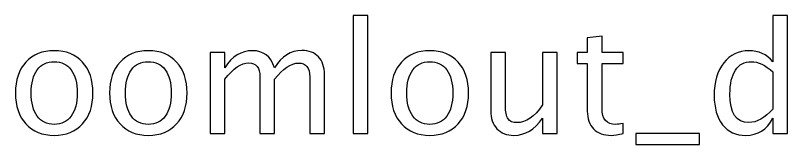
# Model space of a CAD drawing. Header units: centimetres. Extents: x -79 to 72, y -74 to 74.
# Drawn here: x -61.92 to -35.25, y 69.79 to 74.25 of the extents above; entities that cross this region are included whole.
import ezdxf

# ---------------------------------------------------------------- set-up
doc = ezdxf.new("R2010")
doc.units = ezdxf.units.CM
doc.header["$MEASUREMENT"] = 0
doc.layers.add('Layer 1', color=7, linetype='Continuous')

msp = doc.modelspace()

# ---------------------------------------------------------------- linework, layer by layer
at = {"layer": 'Layer 1'}
for points, knots in [([(-50.25666, 70.17044), (-50.25666, 70.17044), (-50.25666, 74.25032), (-50.25666, 74.25032), (-50.25666, 74.25032), (-50.25666, 74.25032), (-49.74866, 74.25032), (-49.74866, 74.25032), (-49.74866, 74.25032), (-49.74866, 74.25032), (-49.74866, 70.17044), (-49.74866, 70.17044), (-49.74866, 70.17044), (-49.74866, 70.17044), (-50.25666, 70.17044), (-50.25666, 70.17044)], [0, 0, 0, 0, 0.2, 0.2, 0.2, 0.2, 0.4, 0.4, 0.4, 0.4, 0.6, 0.6, 0.6, 0.6, 1, 1, 1, 1]), ([(-35.76279, 70.17044), (-35.76279, 70.17044), (-35.76279, 70.69696), (-35.76279, 70.69696), (-35.76279, 70.69696), (-35.97005, 70.30361), (-36.28226, 70.10694), (-36.69942, 70.10694), (-36.69942, 70.10694), (-37.03808, 70.10694), (-37.30443, 70.22953), (-37.49846, 70.47559), (-37.49846, 70.47559), (-37.69249, 70.72166), (-37.7895, 71.05768), (-37.7895, 71.48366), (-37.7895, 71.48366), (-37.7895, 71.94932), (-37.67926, 72.32415), (-37.45965, 72.60814), (-37.45965, 72.60814), (-37.23917, 72.89124), (-36.94989, 73.03323), (-36.59094, 73.03323), (-36.59094, 73.03323), (-36.25844, 73.03323), (-35.98151, 72.90623), (-35.76279, 72.65135), (-35.76279, 72.65135), (-35.76279, 72.65135), (-35.76279, 74.25032), (-35.76279, 74.25032), (-35.76279, 74.25032), (-35.76279, 74.25032), (-35.25479, 74.25032), (-35.25479, 74.25032), (-35.25479, 74.25032), (-35.25479, 74.25032), (-35.25479, 70.17044), (-35.25479, 70.17044), (-35.25479, 70.17044), (-35.25479, 70.17044), (-35.76279, 70.17044), (-35.76279, 70.17044)], [0, 0, 0, 0, 0.08333333, 0.08333333, 0.08333333, 0.08333333, 0.16666667, 0.16666667, 0.16666667, 0.16666667, 0.25, 0.25, 0.25, 0.25, 0.33333333, 0.33333333, 0.33333333, 0.33333333, 0.41666667, 0.41666667, 0.41666667, 0.41666667, 0.5, 0.5, 0.5, 0.5, 0.58333333, 0.58333333, 0.58333333, 0.58333333, 0.66666667, 0.66666667, 0.66666667, 0.66666667, 0.75, 0.75, 0.75, 0.75, 0.83333333, 0.83333333, 0.83333333, 0.83333333, 1, 1, 1, 1]), ([(-40.93803, 70.17132), (-41.09502, 70.12811), (-41.23172, 70.10694), (-41.34726, 70.10694), (-41.34726, 70.10694), (-41.60655, 70.10694), (-41.80851, 70.18102), (-41.95315, 70.32919), (-41.95315, 70.32919), (-42.09867, 70.47736), (-42.17099, 70.68285), (-42.17099, 70.94655), (-42.17099, 70.94655), (-42.17099, 70.94655), (-42.17099, 72.59402), (-42.17099, 72.59402), (-42.17099, 72.59402), (-42.17099, 72.59402), (-42.52201, 72.59402), (-42.52201, 72.59402), (-42.52201, 72.59402), (-42.52201, 72.59402), (-42.52201, 72.97503), (-42.52201, 72.97503), (-42.52201, 72.97503), (-42.52201, 72.97503), (-42.17099, 72.97503), (-42.17099, 72.97503), (-42.17099, 72.97503), (-42.17099, 72.97503), (-42.17099, 73.48214), (-42.17099, 73.48214), (-42.17099, 73.48214), (-42.17099, 73.48214), (-41.66299, 73.53065), (-41.66299, 73.53065), (-41.66299, 73.53065), (-41.66299, 73.53065), (-41.66299, 72.97503), (-41.66299, 72.97503), (-41.66299, 72.97503), (-41.66299, 72.97503), (-40.92745, 72.97503), (-40.92745, 72.97503), (-40.92745, 72.97503), (-40.92745, 72.97503), (-40.92745, 72.59402), (-40.92745, 72.59402), (-40.92745, 72.59402), (-40.92745, 72.59402), (-41.66299, 72.59402), (-41.66299, 72.59402), (-41.66299, 72.59402), (-41.66299, 72.59402), (-41.66299, 71.03827), (-41.66299, 71.03827), (-41.66299, 71.03827), (-41.66299, 70.67138), (-41.50336, 70.48794), (-41.18498, 70.48794), (-41.18498, 70.48794), (-41.11707, 70.48794), (-41.03505, 70.49941), (-40.93803, 70.52145), (-40.93803, 70.52145), (-40.93803, 70.52145), (-40.93803, 70.17132), (-40.93803, 70.17132)], [0, 0, 0, 0, 0.05555556, 0.05555556, 0.05555556, 0.05555556, 0.11111111, 0.11111111, 0.11111111, 0.11111111, 0.16666667, 0.16666667, 0.16666667, 0.16666667, 0.22222222, 0.22222222, 0.22222222, 0.22222222, 0.27777778, 0.27777778, 0.27777778, 0.27777778, 0.33333333, 0.33333333, 0.33333333, 0.33333333, 0.38888889, 0.38888889, 0.38888889, 0.38888889, 0.44444444, 0.44444444, 0.44444444, 0.44444444, 0.5, 0.5, 0.5, 0.5, 0.55555556, 0.55555556, 0.55555556, 0.55555556, 0.61111111, 0.61111111, 0.61111111, 0.61111111, 0.66666667, 0.66666667, 0.66666667, 0.66666667, 0.72222222, 0.72222222, 0.72222222, 0.72222222, 0.77777778, 0.77777778, 0.77777778, 0.77777778, 0.83333333, 0.83333333, 0.83333333, 0.83333333, 0.88888889, 0.88888889, 0.88888889, 0.88888889, 1, 1, 1, 1]), ([(-60.58248, 70.10694), (-60.99435, 70.10694), (-61.32067, 70.23835), (-61.56055, 70.50117), (-61.56055, 70.50117), (-61.80133, 70.76399), (-61.92127, 71.12118), (-61.92127, 71.57185), (-61.92127, 71.57185), (-61.92127, 72.02164), (-61.80133, 72.37795), (-61.56055, 72.63989), (-61.56055, 72.63989), (-61.32067, 72.90182), (-60.99435, 73.03323), (-60.58248, 73.03323), (-60.58248, 73.03323), (-60.17061, 73.03323), (-59.84429, 72.90182), (-59.6044, 72.63989), (-59.6044, 72.63989), (-59.36363, 72.37795), (-59.24368, 72.02164), (-59.24368, 71.57185), (-59.24368, 71.57185), (-59.24368, 71.12118), (-59.36363, 70.76399), (-59.6044, 70.50117), (-59.6044, 70.50117), (-59.84429, 70.23835), (-60.17061, 70.10694), (-60.58248, 70.10694)], [0, 0, 0, 0, 0.11111111, 0.11111111, 0.11111111, 0.11111111, 0.22222222, 0.22222222, 0.22222222, 0.22222222, 0.33333333, 0.33333333, 0.33333333, 0.33333333, 0.44444444, 0.44444444, 0.44444444, 0.44444444, 0.55555556, 0.55555556, 0.55555556, 0.55555556, 0.66666667, 0.66666667, 0.66666667, 0.66666667, 0.77777778, 0.77777778, 0.77777778, 0.77777778, 1, 1, 1, 1]), ([(-57.33163, 70.10694), (-57.7435, 70.10694), (-58.06982, 70.23835), (-58.3097, 70.50117), (-58.3097, 70.50117), (-58.55048, 70.76399), (-58.67042, 71.12118), (-58.67042, 71.57185), (-58.67042, 71.57185), (-58.67042, 72.02164), (-58.55048, 72.37795), (-58.3097, 72.63989), (-58.3097, 72.63989), (-58.06982, 72.90182), (-57.7435, 73.03323), (-57.33163, 73.03323), (-57.33163, 73.03323), (-56.91976, 73.03323), (-56.59344, 72.90182), (-56.35355, 72.63989), (-56.35355, 72.63989), (-56.11278, 72.37795), (-55.99283, 72.02164), (-55.99283, 71.57185), (-55.99283, 71.57185), (-55.99283, 71.12118), (-56.11278, 70.76399), (-56.35355, 70.50117), (-56.35355, 70.50117), (-56.59344, 70.23835), (-56.91976, 70.10694), (-57.33163, 70.10694)], [0, 0, 0, 0, 0.11111111, 0.11111111, 0.11111111, 0.11111111, 0.22222222, 0.22222222, 0.22222222, 0.22222222, 0.33333333, 0.33333333, 0.33333333, 0.33333333, 0.44444444, 0.44444444, 0.44444444, 0.44444444, 0.55555556, 0.55555556, 0.55555556, 0.55555556, 0.66666667, 0.66666667, 0.66666667, 0.66666667, 0.77777778, 0.77777778, 0.77777778, 0.77777778, 1, 1, 1, 1]), ([(-55.19732, 70.17044), (-55.19732, 70.17044), (-55.19732, 72.97503), (-55.19732, 72.97503), (-55.19732, 72.97503), (-55.19732, 72.97503), (-54.68932, 72.97503), (-54.68932, 72.97503), (-54.68932, 72.97503), (-54.68932, 72.97503), (-54.68932, 72.44498), (-54.68932, 72.44498), (-54.68932, 72.44498), (-54.44149, 72.83744), (-54.12399, 73.03323), (-53.73505, 73.03323), (-53.73505, 73.03323), (-53.36023, 73.03323), (-53.10535, 72.83744), (-52.96953, 72.44498), (-52.96953, 72.44498), (-52.72876, 72.84097), (-52.41478, 73.03853), (-52.02937, 73.03853), (-52.02937, 73.03853), (-51.78331, 73.03853), (-51.59193, 72.96621), (-51.45523, 72.82068), (-51.45523, 72.82068), (-51.31853, 72.67516), (-51.24973, 72.47143), (-51.24973, 72.2095), (-51.24973, 72.2095), (-51.24973, 72.2095), (-51.24973, 70.17044), (-51.24973, 70.17044), (-51.24973, 70.17044), (-51.24973, 70.17044), (-51.75773, 70.17044), (-51.75773, 70.17044), (-51.75773, 70.17044), (-51.75773, 70.17044), (-51.75773, 72.12571), (-51.75773, 72.12571), (-51.75773, 72.12571), (-51.75773, 72.44498), (-51.88473, 72.60461), (-52.13873, 72.60461), (-52.13873, 72.60461), (-52.40244, 72.60461), (-52.67937, 72.41852), (-52.96953, 72.04546), (-52.96953, 72.04546), (-52.96953, 72.04546), (-52.96953, 70.17044), (-52.96953, 70.17044), (-52.96953, 70.17044), (-52.96953, 70.17044), (-53.47753, 70.17044), (-53.47753, 70.17044), (-53.47753, 70.17044), (-53.47753, 70.17044), (-53.47753, 72.12748), (-53.47753, 72.12748), (-53.47753, 72.12748), (-53.47753, 72.44939), (-53.60629, 72.6099), (-53.8647, 72.6099), (-53.8647, 72.6099), (-54.12135, 72.6099), (-54.39651, 72.42293), (-54.68932, 72.0481), (-54.68932, 72.0481), (-54.68932, 72.0481), (-54.68932, 70.17044), (-54.68932, 70.17044), (-54.68932, 70.17044), (-54.68932, 70.17044), (-55.19732, 70.17044), (-55.19732, 70.17044)], [0, 0, 0, 0, 0.04761905, 0.04761905, 0.04761905, 0.04761905, 0.0952381, 0.0952381, 0.0952381, 0.0952381, 0.14285714, 0.14285714, 0.14285714, 0.14285714, 0.19047619, 0.19047619, 0.19047619, 0.19047619, 0.23809524, 0.23809524, 0.23809524, 0.23809524, 0.28571429, 0.28571429, 0.28571429, 0.28571429, 0.33333333, 0.33333333, 0.33333333, 0.33333333, 0.38095238, 0.38095238, 0.38095238, 0.38095238, 0.42857143, 0.42857143, 0.42857143, 0.42857143, 0.47619048, 0.47619048, 0.47619048, 0.47619048, 0.52380952, 0.52380952, 0.52380952, 0.52380952, 0.57142857, 0.57142857, 0.57142857, 0.57142857, 0.61904762, 0.61904762, 0.61904762, 0.61904762, 0.66666667, 0.66666667, 0.66666667, 0.66666667, 0.71428571, 0.71428571, 0.71428571, 0.71428571, 0.76190476, 0.76190476, 0.76190476, 0.76190476, 0.80952381, 0.80952381, 0.80952381, 0.80952381, 0.85714286, 0.85714286, 0.85714286, 0.85714286, 0.9047619, 0.9047619, 0.9047619, 0.9047619, 1, 1, 1, 1]), ([(-47.61083, 70.10694), (-48.0227, 70.10694), (-48.34902, 70.23835), (-48.5889, 70.50117), (-48.5889, 70.50117), (-48.82968, 70.76399), (-48.94962, 71.12118), (-48.94962, 71.57185), (-48.94962, 71.57185), (-48.94962, 72.02164), (-48.82968, 72.37795), (-48.5889, 72.63989), (-48.5889, 72.63989), (-48.34902, 72.90182), (-48.0227, 73.03323), (-47.61083, 73.03323), (-47.61083, 73.03323), (-47.19896, 73.03323), (-46.87264, 72.90182), (-46.63275, 72.63989), (-46.63275, 72.63989), (-46.39198, 72.37795), (-46.27203, 72.02164), (-46.27203, 71.57185), (-46.27203, 71.57185), (-46.27203, 71.12118), (-46.39198, 70.76399), (-46.63275, 70.50117), (-46.63275, 70.50117), (-46.87264, 70.23835), (-47.19896, 70.10694), (-47.61083, 70.10694)], [0, 0, 0, 0, 0.11111111, 0.11111111, 0.11111111, 0.11111111, 0.22222222, 0.22222222, 0.22222222, 0.22222222, 0.33333333, 0.33333333, 0.33333333, 0.33333333, 0.44444444, 0.44444444, 0.44444444, 0.44444444, 0.55555556, 0.55555556, 0.55555556, 0.55555556, 0.66666667, 0.66666667, 0.66666667, 0.66666667, 0.77777778, 0.77777778, 0.77777778, 0.77777778, 1, 1, 1, 1]), ([(-43.71969, 70.17044), (-43.71969, 70.17044), (-43.71969, 70.69784), (-43.71969, 70.69784), (-43.71969, 70.69784), (-43.99044, 70.30361), (-44.31941, 70.10694), (-44.7057, 70.10694), (-44.7057, 70.10694), (-44.95088, 70.10694), (-45.14579, 70.18367), (-45.29043, 70.33801), (-45.29043, 70.33801), (-45.43595, 70.49235), (-45.50827, 70.69961), (-45.50827, 70.96154), (-45.50827, 70.96154), (-45.50827, 70.96154), (-45.50827, 72.97503), (-45.50827, 72.97503), (-45.50827, 72.97503), (-45.50827, 72.97503), (-45.00027, 72.97503), (-45.00027, 72.97503), (-45.00027, 72.97503), (-45.00027, 72.97503), (-45.00027, 71.12735), (-45.00027, 71.12735), (-45.00027, 71.12735), (-45.00027, 70.91657), (-44.9694, 70.76752), (-44.90855, 70.67932), (-44.90855, 70.67932), (-44.84681, 70.59025), (-44.74451, 70.54615), (-44.60075, 70.54615), (-44.60075, 70.54615), (-44.2903, 70.54615), (-43.99573, 70.74988), (-43.71969, 71.15822), (-43.71969, 71.15822), (-43.71969, 71.15822), (-43.71969, 72.97503), (-43.71969, 72.97503), (-43.71969, 72.97503), (-43.71969, 72.97503), (-43.21168, 72.97503), (-43.21168, 72.97503), (-43.21168, 72.97503), (-43.21168, 72.97503), (-43.21168, 70.17044), (-43.21168, 70.17044), (-43.21168, 70.17044), (-43.21168, 70.17044), (-43.71969, 70.17044), (-43.71969, 70.17044)], [0, 0, 0, 0, 0.06666667, 0.06666667, 0.06666667, 0.06666667, 0.13333333, 0.13333333, 0.13333333, 0.13333333, 0.2, 0.2, 0.2, 0.2, 0.26666667, 0.26666667, 0.26666667, 0.26666667, 0.33333333, 0.33333333, 0.33333333, 0.33333333, 0.4, 0.4, 0.4, 0.4, 0.46666667, 0.46666667, 0.46666667, 0.46666667, 0.53333333, 0.53333333, 0.53333333, 0.53333333, 0.6, 0.6, 0.6, 0.6, 0.66666667, 0.66666667, 0.66666667, 0.66666667, 0.73333333, 0.73333333, 0.73333333, 0.73333333, 0.8, 0.8, 0.8, 0.8, 0.86666667, 0.86666667, 0.86666667, 0.86666667, 1, 1, 1, 1]), ([(-60.58336, 70.48794), (-60.332, 70.48794), (-60.13621, 70.58231), (-59.99687, 70.77193), (-59.99687, 70.77193), (-59.8584, 70.96066), (-59.78873, 71.22789), (-59.78873, 71.57185), (-59.78873, 71.57185), (-59.78873, 71.91493), (-59.8584, 72.18127), (-59.99687, 72.37001), (-59.99687, 72.37001), (-60.13621, 72.55787), (-60.332, 72.65223), (-60.58336, 72.65223), (-60.58336, 72.65223), (-60.8356, 72.65223), (-61.03139, 72.55787), (-61.16897, 72.37001), (-61.16897, 72.37001), (-61.30744, 72.18127), (-61.37623, 71.91493), (-61.37623, 71.57185), (-61.37623, 71.57185), (-61.37623, 71.22789), (-61.30744, 70.96066), (-61.16897, 70.77193), (-61.16897, 70.77193), (-61.03139, 70.58231), (-60.8356, 70.48794), (-60.58336, 70.48794)], [0, 0, 0, 0, 0.11111111, 0.11111111, 0.11111111, 0.11111111, 0.22222222, 0.22222222, 0.22222222, 0.22222222, 0.33333333, 0.33333333, 0.33333333, 0.33333333, 0.44444444, 0.44444444, 0.44444444, 0.44444444, 0.55555556, 0.55555556, 0.55555556, 0.55555556, 0.66666667, 0.66666667, 0.66666667, 0.66666667, 0.77777778, 0.77777778, 0.77777778, 0.77777778, 1, 1, 1, 1]), ([(-57.33251, 70.48794), (-57.08115, 70.48794), (-56.88536, 70.58231), (-56.74602, 70.77193), (-56.74602, 70.77193), (-56.60755, 70.96066), (-56.53788, 71.22789), (-56.53788, 71.57185), (-56.53788, 71.57185), (-56.53788, 71.91493), (-56.60755, 72.18127), (-56.74602, 72.37001), (-56.74602, 72.37001), (-56.88536, 72.55787), (-57.08115, 72.65223), (-57.33251, 72.65223), (-57.33251, 72.65223), (-57.58475, 72.65223), (-57.78054, 72.55787), (-57.91812, 72.37001), (-57.91812, 72.37001), (-58.05659, 72.18127), (-58.12538, 71.91493), (-58.12538, 71.57185), (-58.12538, 71.57185), (-58.12538, 71.22789), (-58.05659, 70.96066), (-57.91812, 70.77193), (-57.91812, 70.77193), (-57.78054, 70.58231), (-57.58475, 70.48794), (-57.33251, 70.48794)], [0, 0, 0, 0, 0.11111111, 0.11111111, 0.11111111, 0.11111111, 0.22222222, 0.22222222, 0.22222222, 0.22222222, 0.33333333, 0.33333333, 0.33333333, 0.33333333, 0.44444444, 0.44444444, 0.44444444, 0.44444444, 0.55555556, 0.55555556, 0.55555556, 0.55555556, 0.66666667, 0.66666667, 0.66666667, 0.66666667, 0.77777778, 0.77777778, 0.77777778, 0.77777778, 1, 1, 1, 1]), ([(-47.61171, 70.48794), (-47.36035, 70.48794), (-47.16456, 70.58231), (-47.02522, 70.77193), (-47.02522, 70.77193), (-46.88675, 70.96066), (-46.81708, 71.22789), (-46.81708, 71.57185), (-46.81708, 71.57185), (-46.81708, 71.91493), (-46.88675, 72.18127), (-47.02522, 72.37001), (-47.02522, 72.37001), (-47.16456, 72.55787), (-47.36035, 72.65223), (-47.61171, 72.65223), (-47.61171, 72.65223), (-47.86395, 72.65223), (-48.05974, 72.55787), (-48.19732, 72.37001), (-48.19732, 72.37001), (-48.33579, 72.18127), (-48.40458, 71.91493), (-48.40458, 71.57185), (-48.40458, 71.57185), (-48.40458, 71.22789), (-48.33579, 70.96066), (-48.19732, 70.77193), (-48.19732, 70.77193), (-48.05974, 70.58231), (-47.86395, 70.48794), (-47.61171, 70.48794)], [0, 0, 0, 0, 0.11111111, 0.11111111, 0.11111111, 0.11111111, 0.22222222, 0.22222222, 0.22222222, 0.22222222, 0.33333333, 0.33333333, 0.33333333, 0.33333333, 0.44444444, 0.44444444, 0.44444444, 0.44444444, 0.55555556, 0.55555556, 0.55555556, 0.55555556, 0.66666667, 0.66666667, 0.66666667, 0.66666667, 0.77777778, 0.77777778, 0.77777778, 0.77777778, 1, 1, 1, 1]), ([(-35.76279, 72.30386), (-36.02649, 72.53582), (-36.27608, 72.65223), (-36.51244, 72.65223), (-36.51244, 72.65223), (-36.74528, 72.65223), (-36.92519, 72.55522), (-37.05308, 72.36031), (-37.05308, 72.36031), (-37.18096, 72.16628), (-37.24446, 71.89111), (-37.24446, 71.53481), (-37.24446, 71.53481), (-37.24446, 70.87952), (-37.0275, 70.55144), (-36.5927, 70.55144), (-36.5927, 70.55144), (-36.31048, 70.55144), (-36.03355, 70.70578), (-35.76279, 71.01358), (-35.76279, 71.01358), (-35.76279, 71.01358), (-35.76279, 72.30386), (-35.76279, 72.30386)], [0, 0, 0, 0, 0.14285714, 0.14285714, 0.14285714, 0.14285714, 0.28571429, 0.28571429, 0.28571429, 0.28571429, 0.42857143, 0.42857143, 0.42857143, 0.42857143, 0.57142857, 0.57142857, 0.57142857, 0.57142857, 0.71428571, 0.71428571, 0.71428571, 0.71428571, 1, 1, 1, 1]), ([(-40.49883, 69.78944), (-40.49883, 69.78944), (-40.49883, 70.17044), (-40.49883, 70.17044), (-40.49883, 70.17044), (-40.49883, 70.17044), (-38.2975, 70.17044), (-38.2975, 70.17044), (-38.2975, 70.17044), (-38.2975, 70.17044), (-38.2975, 69.78944), (-38.2975, 69.78944), (-38.2975, 69.78944), (-38.2975, 69.78944), (-40.49883, 69.78944), (-40.49883, 69.78944)], [0, 0, 0, 0, 0.2, 0.2, 0.2, 0.2, 0.4, 0.4, 0.4, 0.4, 0.6, 0.6, 0.6, 0.6, 1, 1, 1, 1])]:
    msp.add_open_spline(points, degree=3, knots=knots, dxfattribs=at)

doc.saveas('drawing.dxf')
